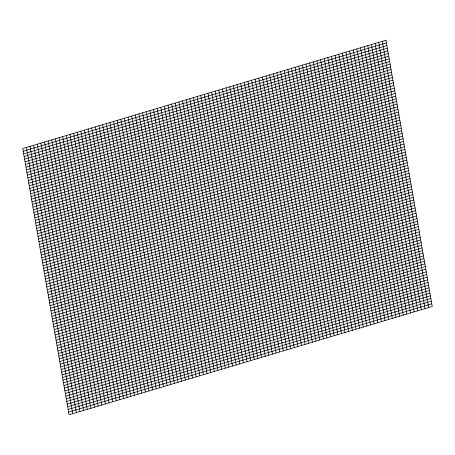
<?xml version="1.0" encoding="UTF-8"?>
<svg xmlns="http://www.w3.org/2000/svg" width="455" height="455" viewBox="0 0 455 455"><rect width="100%" height="100%" fill="white"/><g stroke="black" fill="none" stroke-linecap="round" stroke-linejoin="round"><path stroke-width="0.68" d="M23.211 151.196L386.414 42.889M23.677 153.858L386.875 45.551M24.138 156.52L387.341 48.213M24.604 159.182L387.802 50.875M25.065 161.844L388.269 53.536M25.526 164.505L388.729 56.198M25.992 167.167L389.19 58.86M26.453 169.834L389.656 61.527M26.919 172.496L390.117 64.189M27.38 175.158L390.583 66.851M27.84 177.82L391.044 69.513M28.307 180.481L391.505 72.174M28.767 183.143L391.971 74.836M29.234 185.805L392.432 77.498M29.694 188.467L392.898 80.16M30.155 191.128L393.359 82.827M30.622 193.796L393.82 85.489M31.082 196.458L394.286 88.151M31.549 199.119L394.747 90.812M32.009 201.781L395.213 93.474M32.476 204.443L395.674 96.136M32.936 207.105L396.134 98.798M33.397 209.766L396.601 101.459M33.863 212.428L397.061 104.121M34.324 215.096L397.528 106.788M34.79 217.757L397.988 109.45M35.251 220.419L398.449 112.112M35.712 223.081L398.916 114.774M36.178 225.743L399.376 117.435M36.639 228.404L399.843 120.097M37.105 231.066L400.303 122.759M37.566 233.728L400.764 125.421M38.027 236.39L401.23 128.088M38.493 239.057L401.691 130.75M38.954 241.719L402.157 133.412M39.42 244.38L402.618 136.073M39.881 247.042L403.079 138.735M40.341 249.704L403.545 141.397M40.808 252.366L404.006 144.059M41.269 255.027L404.472 146.72M41.735 257.689L404.933 149.382M42.196 260.357L405.399 152.05M42.656 263.018L405.86 154.711M43.123 265.68L406.321 157.373M43.583 268.342L406.787 160.035M44.05 271.004L407.248 162.697M44.51 273.665L407.714 165.358M44.971 276.327L408.175 168.02M45.437 278.989L408.635 170.682M45.898 281.651L409.102 173.349M46.364 284.318L409.563 176.011M46.825 286.98L410.029 178.673M47.286 289.642L410.49 181.335M47.752 292.303L410.95 183.996M48.213 294.965L411.417 186.658M48.679 297.627L411.877 189.32M49.14 300.289L412.344 191.982M49.601 302.95L412.804 194.643M50.067 305.618L413.265 197.311M50.528 308.28L413.732 199.972M50.994 310.941L414.192 202.634M51.455 313.603L414.659 205.296M51.921 316.265L415.119 207.958M52.382 318.927L415.58 210.619M52.843 321.588L416.046 213.281M53.309 324.25L416.507 215.943M53.77 326.912L416.973 218.61M54.236 329.579L417.434 221.272M54.697 332.241L417.895 223.934M55.157 334.903L418.361 226.596M55.624 337.564L418.822 229.257M56.084 340.226L419.288 231.919M56.551 342.888L419.749 234.581M57.011 345.55L420.21 237.243M57.472 348.212L420.676 239.904M57.939 350.879L421.137 242.572M58.399 353.541L421.603 245.234M58.866 356.202L422.064 247.895M59.326 358.864L422.524 250.557M59.787 361.526L422.991 253.219M60.253 364.188L423.451 255.881M60.714 366.849L423.918 258.542M61.18 369.511L424.378 261.204M61.641 372.173L424.845 263.872M62.102 374.84L425.306 266.533M62.568 377.502L425.766 269.195M63.029 380.164L426.233 271.857M63.495 382.826L426.693 274.519M63.956 385.487L427.16 277.18M64.417 388.149L427.62 279.842M64.883 390.811L428.081 282.504M65.344 393.473L428.547 285.166M65.81 396.14L429.008 287.833M66.271 398.802L429.474 290.495M66.731 401.464L429.935 293.156M67.198 404.125L430.396 295.818M67.658 406.787L430.862 298.48M68.125 409.449L431.323 301.142M68.586 412.111L431.789 303.803M382.319 41.308L428.616 307.552M378.685 42.389L424.987 308.632M375.057 43.475L421.353 309.718M371.422 44.556L417.724 310.799M367.794 45.642L414.09 311.885M364.159 46.723L410.455 312.966M360.525 47.809L406.827 314.047M356.896 48.89L403.193 315.133M353.262 49.97L399.564 316.214M349.633 51.057L395.93 317.3M345.999 52.137L392.295 318.381M342.365 53.224L388.667 319.467M338.736 54.304L385.032 320.548M335.102 55.391L381.404 321.628M331.473 56.471L377.769 322.714M327.839 57.557L374.135 323.795M324.205 58.638L370.507 324.881M320.576 59.719L366.872 325.962M316.942 60.805L363.244 327.048M313.313 61.886L359.609 328.129M309.679 62.972L355.981 329.21M306.044 64.053L352.346 330.296M302.416 65.139L348.712 331.376M298.781 66.22L345.083 332.463M295.153 67.3L341.449 333.543M291.518 68.386L337.82 334.63M287.884 69.467L334.186 335.71M284.256 70.553L330.552 336.791M280.621 71.634L326.923 337.877M276.993 72.72L323.289 338.958M273.358 73.801L319.66 340.044M269.724 74.882L316.026 341.125M266.095 75.968L312.392 342.211M262.461 77.049L308.763 343.292M258.832 78.135L305.129 344.372M255.198 79.215L301.5 345.459M251.564 80.302L297.866 346.539M247.935 81.382L294.231 347.626M244.301 82.463L290.603 348.706M240.672 83.549L286.969 349.793M237.038 84.63L283.34 350.873M233.409 85.716L279.706 351.954M229.775 86.797L276.071 353.04M226.141 87.883L272.443 354.121M222.512 88.964L268.808 355.207M218.878 90.044L265.18 356.288M215.249 91.131L261.545 357.374M211.615 92.211L257.911 358.455M207.981 93.298L254.282 359.535M204.352 94.378L250.648 360.622M200.718 95.465L247.019 361.702M197.089 96.545L243.385 362.789M193.455 97.626L239.751 363.869M189.82 98.712L236.122 364.955M186.192 99.793L232.488 366.036M182.557 100.879L228.859 367.117M178.929 101.96L225.225 368.203M175.294 103.046L221.591 369.284M171.66 104.127L217.962 370.37M168.031 105.207L214.328 371.451M164.397 106.294L210.699 372.537M160.769 107.374L207.065 373.618M157.134 108.461L203.436 374.698M153.5 109.541L199.802 375.784M149.871 110.628L196.168 376.865M146.237 111.708L192.539 377.951M142.608 112.789L188.905 379.032M138.974 113.875L185.276 380.118M135.34 114.956L181.642 381.199M131.711 116.042L178.007 382.28M128.077 117.123L174.379 383.366M124.448 118.209L170.744 384.447M120.814 119.29L167.116 385.533M117.18 120.37L163.481 386.613M113.551 121.457L159.847 387.7M109.917 122.537L156.219 388.78M106.288 123.624L152.584 389.861M102.654 124.704L148.956 390.947M99.019 125.79L145.321 392.028M95.391 126.871L141.687 393.114M91.756 127.952L138.058 394.195M88.128 129.038L134.424 395.281M84.493 130.119L130.795 396.362M80.865 131.205L127.161 397.442M77.231 132.286L123.527 398.529M73.596 133.372L119.898 399.609M69.968 134.452L116.264 400.696M66.333 135.533L112.635 401.776M62.705 136.619L109.001 402.863M59.07 137.7L105.367 403.943M55.436 138.786L101.738 405.03M51.807 139.867L98.104 406.11M48.173 140.953L94.475 407.191M44.544 142.034L90.841 408.277M40.91 143.115L87.206 409.358M37.276 144.201L83.578 410.444M33.647 145.281L79.944 411.525M30.013 146.368L76.315 412.611M26.384 147.448L72.681 413.692M385.954 40.228L22.75 148.535L69.046 414.772L432.25 306.465L385.954 40.228"/></g></svg>
